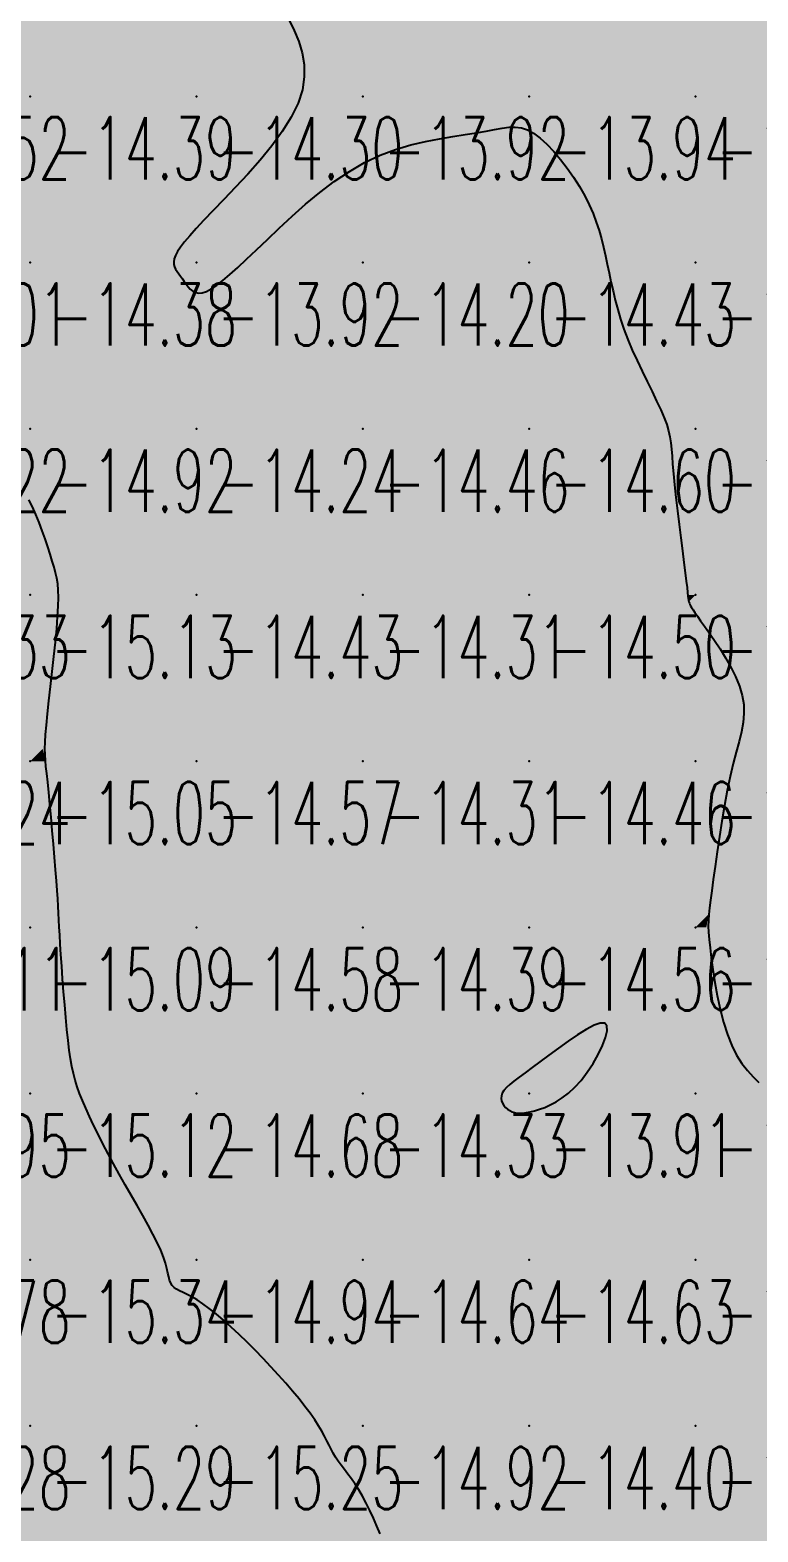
# Model space of a CAD drawing. Header units: millimetres. Extents: x 88261 to 90953, y 390274 to 392322.
# Drawn here: x 89810.2 to 89854, y 390680.9 to 390771.2 of the extents above; entities that cross this region are included whole.
import ezdxf
from ezdxf.enums import TextEntityAlignment as Align

# ---------------------------------------------------------------- set-up
doc = ezdxf.new("R2010")
doc.units = ezdxf.units.MM
doc.header["$LTSCALE"] = 25
for name, color, linetype in [('CN_03_00', 7, 'Continuous'), ('CN_04_00', 242, 'Continuous'), ('COTEAlt', 7, 'Continuous'), ('TN_COLORIAGE', 7, 'Continuous')]:
    doc.layers.add(name, color=color, linetype=linetype)
doc.styles.add('Simplex 1.0', font='Simplex.shx', dxfattribs={"width": 0.99, "height": 2.5})
doc.styles.get("Standard").update_dxf_attribs({"font": 'times.ttf'})

# ---------------------------------------------------------------- blocks, each defined once
blk = doc.blocks.new('COTE')
at = {"color": 0}
blk.add_point((0, 0), dxfattribs=at)
at = {"layer": 'COTEAlt'}
blk.add_attdef('ALT', text='', height=3.75, dxfattribs=at).set_placement((1.25, -1.25), align=Align.TOP_LEFT)

msp = doc.modelspace()

# ---------------------------------------------------------------- linework, layer by layer
at = {"layer": 'CN_03_00', "elevation": -14, "flags": 128}
msp.add_lwpolyline([(89825.8, 390771.854), (89826.127, 390771.208), (89826.402, 390770.544), (89826.605, 390769.858), (89826.72, 390769.147), (89826.729, 390768.408), (89826.613, 390767.638), (89826.355, 390766.832), (89825.944, 390765.992), (89825.405, 390765.129), (89824.769, 390764.26), (89824.069, 390763.4), (89823.335, 390762.564), (89822.6, 390761.769), (89821.895, 390761.031), (89821.252, 390760.364), (89820.698, 390759.782), (89820.231, 390759.279), (89819.845, 390758.847), (89819.534, 390758.479), (89819.292, 390758.165), (89819.113, 390757.897), (89818.989, 390757.667), (89818.914, 390757.466), (89818.883, 390757.288), (89818.89, 390757.126), (89818.928, 390756.977), (89818.992, 390756.836), (89819.077, 390756.699), (89819.177, 390756.561), (89819.286, 390756.418), (89819.398, 390756.267), (89819.51, 390756.103), (89819.624, 390755.936), (89819.744, 390755.776), (89819.876, 390755.631), (89820.022, 390755.513), (89820.188, 390755.431), (89820.378, 390755.395), (89820.596, 390755.416), (89820.846, 390755.501), (89821.134, 390755.652), (89821.461, 390755.871), (89821.834, 390756.158), (89822.256, 390756.514), (89822.731, 390756.939), (89823.262, 390757.435), (89823.855, 390758), (89824.512, 390758.634), (89825.227, 390759.317), (89825.993, 390760.029), (89826.804, 390760.748), (89827.653, 390761.451), (89828.532, 390762.119), (89829.436, 390762.728), (89830.356, 390763.258), (89831.286, 390763.693), (89832.213, 390764.041), (89833.127, 390764.315), (89834.015, 390764.528), (89834.865, 390764.693), (89835.666, 390764.825), (89836.405, 390764.936), (89837.071, 390765.041), (89837.656, 390765.147), (89838.169, 390765.247), (89838.623, 390765.329), (89839.034, 390765.379), (89839.414, 390765.386), (89839.778, 390765.337), (89840.138, 390765.219), (89840.509, 390765.019), (89840.901, 390764.731), (89841.308, 390764.362), (89841.722, 390763.928), (89842.134, 390763.442), (89842.535, 390762.918), (89842.916, 390762.369), (89843.269, 390761.81), (89843.584, 390761.255), (89843.856, 390760.715), (89844.087, 390760.188), (89844.284, 390759.673), (89844.451, 390759.164), (89844.595, 390758.66), (89844.722, 390758.156), (89844.836, 390757.649), (89844.945, 390757.136), (89845.054, 390756.614), (89845.166, 390756.081), (89845.287, 390755.537), (89845.422, 390754.98), (89845.574, 390754.409), (89845.747, 390753.825), (89845.948, 390753.224), (89846.179, 390752.608), (89846.443, 390751.976), (89846.732, 390751.337), (89847.033, 390750.7), (89847.338, 390750.076), (89847.634, 390749.474), (89847.911, 390748.906), (89848.157, 390748.379), (89848.362, 390747.905), (89848.517, 390747.488), (89848.63, 390747.113), (89848.709, 390746.757), (89848.763, 390746.4), (89848.802, 390746.02), (89848.834, 390745.597), (89848.87, 390745.108), (89848.917, 390744.533), (89848.983, 390743.86), (89849.066, 390743.107), (89849.16, 390742.305), (89849.261, 390741.483), (89849.363, 390740.669), (89849.462, 390739.893), (89849.553, 390739.184), (89849.63, 390738.571), (89849.691, 390738.075), (89849.736, 390737.687), (89849.77, 390737.392), (89849.795, 390737.174), (89849.815, 390737.017), (89849.833, 390736.904), (89849.852, 390736.82), (89849.876, 390736.748), (89849.907, 390736.673), (89849.951, 390736.587), (89850.014, 390736.481), (89850.1, 390736.346), (89850.216, 390736.175), (89850.366, 390735.959), (89850.556, 390735.689), (89850.792, 390735.358), (89851.075, 390734.96), (89851.392, 390734.504), (89851.726, 390734.002), (89852.06, 390733.464), (89852.377, 390732.903), (89852.661, 390732.329), (89852.893, 390731.755), (89853.058, 390731.192), (89853.143, 390730.647), (89853.154, 390730.111), (89853.104, 390729.57), (89853.004, 390729.011), (89852.866, 390728.421), (89852.701, 390727.785), (89852.52, 390727.09), (89852.336, 390726.324), (89852.157, 390725.478), (89851.988, 390724.573), (89851.828, 390723.637), (89851.68, 390722.697), (89851.544, 390721.779), (89851.421, 390720.911), (89851.312, 390720.121), (89851.219, 390719.435), (89851.143, 390718.87), (89851.084, 390718.406), (89851.043, 390718.012), (89851.02, 390717.657), (89851.015, 390717.311), (89851.03, 390716.941), (89851.064, 390716.518), (89851.119, 390716.01), (89851.194, 390715.397), (89851.292, 390714.695), (89851.413, 390713.932), (89851.559, 390713.133), (89851.732, 390712.327), (89851.933, 390711.539), (89852.163, 390710.797), (89852.424, 390710.127), (89852.716, 390709.549), (89853.033, 390709.054), (89853.366, 390708.626), (89853.708, 390708.251), (89854.051, 390707.911)], dxfattribs=at)
msp.add_lwpolyline([(89843.742, 390708.52), (89844.09, 390709.05), (89844.4, 390709.594), (89844.654, 390710.123), (89844.837, 390710.605), (89844.931, 390711.011), (89844.92, 390711.311), (89844.787, 390711.475), (89844.523, 390711.481), (89844.146, 390711.348), (89843.681, 390711.103), (89843.152, 390710.773), (89842.584, 390710.386), (89842.002, 390709.968), (89841.432, 390709.547), (89840.897, 390709.15), (89840.419, 390708.799), (89840, 390708.493), (89839.638, 390708.226), (89839.332, 390707.992), (89839.08, 390707.785), (89838.88, 390707.598), (89838.731, 390707.426), (89838.63, 390707.263), (89838.577, 390707.102), (89838.565, 390706.946), (89838.589, 390706.796), (89838.646, 390706.655), (89838.728, 390706.525), (89838.831, 390706.406), (89838.95, 390706.303), (89839.079, 390706.216), (89839.215, 390706.148), (89839.359, 390706.099), (89839.514, 390706.069), (89839.684, 390706.058), (89839.872, 390706.067), (89840.081, 390706.094), (89840.314, 390706.141), (89840.575, 390706.208), (89840.865, 390706.296), (89841.181, 390706.41), (89841.519, 390706.557), (89841.873, 390706.745), (89842.24, 390706.979), (89842.616, 390707.268), (89842.994, 390707.617), (89843.372, 390708.035), (89843.742, 390708.52)], close=True, dxfattribs=at)
at = {"layer": 'CN_04_00', "elevation": -15, "flags": 128}
msp.add_lwpolyline([(89831.282, 390680.746), (89831.092, 390681.217), (89830.889, 390681.69), (89830.676, 390682.154), (89830.455, 390682.599), (89830.23, 390683.016), (89830.004, 390683.396), (89829.778, 390683.742), (89829.556, 390684.058), (89829.342, 390684.349), (89829.136, 390684.62), (89828.944, 390684.876), (89828.766, 390685.122), (89828.607, 390685.361), (89828.466, 390685.599), (89828.338, 390685.841), (89828.215, 390686.09), (89828.086, 390686.351), (89827.945, 390686.63), (89827.783, 390686.93), (89827.591, 390687.255), (89827.36, 390687.611), (89827.085, 390688), (89826.768, 390688.42), (89826.414, 390688.864), (89826.027, 390689.329), (89825.612, 390689.809), (89825.174, 390690.301), (89824.718, 390690.798), (89824.248, 390691.296), (89823.768, 390691.791), (89823.286, 390692.275), (89822.805, 390692.742), (89822.332, 390693.186), (89821.873, 390693.6), (89821.432, 390693.977), (89821.016, 390694.31), (89820.63, 390694.593), (89820.279, 390694.823), (89819.964, 390695.006), (89819.683, 390695.152), (89819.436, 390695.273), (89819.223, 390695.377), (89819.043, 390695.476), (89818.897, 390695.578), (89818.782, 390695.695), (89818.698, 390695.836), (89818.634, 390696.004), (89818.581, 390696.205), (89818.528, 390696.44), (89818.464, 390696.715), (89818.379, 390697.032), (89818.261, 390697.395), (89818.1, 390697.808), (89817.888, 390698.272), (89817.631, 390698.782), (89817.337, 390699.331), (89817.015, 390699.91), (89816.671, 390700.512), (89816.316, 390701.131), (89815.957, 390701.757), (89815.603, 390702.384), (89815.26, 390703.005), (89814.932, 390703.615), (89814.621, 390704.21), (89814.329, 390704.787), (89814.058, 390705.34), (89813.809, 390705.867), (89813.585, 390706.362), (89813.388, 390706.823), (89813.218, 390707.248), (89813.073, 390707.649), (89812.95, 390708.042), (89812.845, 390708.442), (89812.754, 390708.866), (89812.673, 390709.328), (89812.6, 390709.844), (89812.529, 390710.429), (89812.46, 390711.092), (89812.39, 390711.819), (89812.323, 390712.585), (89812.259, 390713.369), (89812.199, 390714.149), (89812.145, 390714.901), (89812.096, 390715.604), (89812.055, 390716.236), (89812.022, 390716.781), (89811.996, 390717.257), (89811.973, 390717.688), (89811.951, 390718.099), (89811.928, 390718.515), (89811.901, 390718.96), (89811.868, 390719.459), (89811.826, 390720.036), (89811.774, 390720.709), (89811.714, 390721.456), (89811.647, 390722.252), (89811.576, 390723.067), (89811.503, 390723.876), (89811.431, 390724.649), (89811.363, 390725.359), (89811.3, 390725.979), (89811.244, 390726.491), (89811.199, 390726.916), (89811.164, 390727.285), (89811.143, 390727.631), (89811.137, 390727.984), (89811.147, 390728.375), (89811.175, 390728.837), (89811.224, 390729.401), (89811.293, 390730.087), (89811.378, 390730.875), (89811.473, 390731.732), (89811.573, 390732.627), (89811.672, 390733.528), (89811.763, 390734.403), (89811.841, 390735.22), (89811.9, 390735.949), (89811.936, 390736.565), (89811.949, 390737.081), (89811.938, 390737.519), (89811.906, 390737.901), (89811.853, 390738.246), (89811.779, 390738.577), (89811.687, 390738.916), (89811.576, 390739.282), (89811.448, 390739.693), (89811.304, 390740.142), (89811.145, 390740.617), (89810.972, 390741.105), (89810.786, 390741.596), (89810.59, 390742.078), (89810.383, 390742.537), (89810.168, 390742.963)], dxfattribs=at)
at = {"layer": 'TN_COLORIAGE', "color": 231}
for points in [[(89800.249, 390767.239, -14), (89810.234, 390777.224, -14), (89810.249, 390767.239, -14), (89810.249, 390777.22, -14)], [(89810.249, 390767.239, -14.057), (89820.249, 390767.239, -14.057), (89820.249, 390777.239, -14.057)], [(89810.249, 390767.239, -14), (89810.249, 390777.22, -14), (89820.249, 390777.239, -14), (89810.383, 390777.239, -14)], [(89820.249, 390767.239, -14), (89825.618, 390772.609, -14), (89820.249, 390777.239, -14), (89822.088, 390777.239, -14)], [(89825.618, 390772.609, -14.296), (89828.065, 390767.239, -14.296), (89820.249, 390767.239, -14.296)], [(89800.249, 390757.387, -14.393), (89800.366, 390757.357, -14.393), (89800.249, 390767.239, -14.393), (89810.249, 390767.239, -14.393)], [(89800.366, 390757.357, -14.378), (89800.364, 390757.239, -14.378), (89810.249, 390767.239, -14.378), (89810.249, 390757.239, -14.378)], [(89810.249, 390757.239, -14), (89818.454, 390757.239, -14), (89820.249, 390767.239, -14), (89820.249, 390759.427, -14)], [(89810.249, 390767.239, -14.296), (89810.249, 390757.239, -14.296), (89820.249, 390767.239, -14.296)], [(89820.249, 390759.427, -14.296), (89828.065, 390767.239, -14.296), (89820.249, 390767.239, -14.296)], [(89840.249, 390757.239, -14), (89840.249, 390766.019, -14), (89830.249, 390757.239, -14), (89837.982, 390764.973, -14)], [(89844.077, 390761.068, -14.425), (89840.249, 390766.019, -14.425), (89840.249, 390757.239, -14.425)], [(89823.159, 390757.239, -14.202), (89830.249, 390764.334, -14.202), (89830.249, 390757.239, -14.202)], [(89830.249, 390764.334, -14.202), (89837.982, 390764.973, -14.202), (89830.249, 390757.239, -14.202)], [(89844.077, 390761.068, -14.425), (89844.948, 390757.239, -14.425), (89840.249, 390757.239, -14.425)], [(89800.364, 390757.239, -14.378), (89802.823, 390749.814, -14.378), (89810.249, 390757.239, -14.378)], [(89807.487, 390747.239, -14.378), (89802.823, 390749.814, -14.378), (89810.249, 390747.239, -14.378), (89810.249, 390757.239, -14.378)], [(89810.249, 390747.239, -14), (89819.422, 390756.412, -14), (89810.249, 390757.239, -14), (89818.454, 390757.239, -14)], [(89820.249, 390747.239, -14.202), (89830.249, 390747.239, -14.202), (89830.249, 390757.239, -14.202)], [(89820.249, 390747.239, -14), (89820.249, 390754.711, -14), (89830.249, 390757.239, -14), (89823.159, 390757.239, -14)], [(89830.249, 390747.239, -14.425), (89840.249, 390747.239, -14.425), (89840.249, 390757.239, -14.425)], [(89830.249, 390757.239, -14.425), (89830.249, 390747.239, -14.425), (89840.249, 390757.239, -14.425)], [(89840.249, 390747.239, -14), (89845.801, 390752.792, -14), (89840.249, 390757.239, -14), (89844.948, 390757.239, -14)], [(89810.249, 390747.239, -14), (89819.422, 390756.412, -14), (89820.249, 390747.239, -14), (89820.249, 390754.711, -14)], [(89845.801, 390752.792, -14.599), (89848.92, 390747.239, -14.599), (89840.249, 390747.239, -14.599)], [(89807.487, 390747.239, -14.918), (89808.25, 390745.24, -14.918), (89810.249, 390747.239, -14.918)], [(89810.249, 390743.447, -14.918), (89808.25, 390745.24, -14.918), (89810.249, 390747.239, -14.918)], [(89810.249, 390743.447, -14.244), (89811.761, 390738.752, -14.244), (89810.249, 390747.239, -14.244), (89820.249, 390747.239, -14.244)], [(89812.162, 390737.239, -14.244), (89811.761, 390738.752, -14.244), (89820.249, 390737.239, -14.244), (89820.249, 390747.239, -14.244)], [(89820.249, 390737.239, -14.456), (89830.249, 390737.239, -14.456), (89830.249, 390747.239, -14.456)], [(89820.249, 390747.239, -14.456), (89820.249, 390737.239, -14.456), (89830.249, 390747.239, -14.456)], [(89830.249, 390737.239, -14.599), (89840.249, 390737.239, -14.599), (89840.249, 390747.239, -14.599)], [(89830.249, 390747.239, -14.599), (89830.249, 390737.239, -14.599), (89840.249, 390747.239, -14.599)], [(89840.249, 390747.239, -14), (89848.92, 390747.239, -14), (89840.249, 390737.239, -14), (89848.69, 390745.68, -14)], [(89848.69, 390745.68, -14.497), (89849.824, 390737.239, -14.497), (89840.249, 390737.239, -14.497)], [(89811.216, 390727.239, -14.431), (89810.991, 390727.982, -14.431), (89820.249, 390727.239, -14.431), (89820.249, 390737.239, -14.431)], [(89810.991, 390727.982, -14.431), (89812.162, 390737.239, -14.431), (89820.249, 390737.239, -14.431)], [(89820.249, 390727.239, -14.31), (89830.249, 390727.239, -14.31), (89830.249, 390737.239, -14.31)], [(89820.249, 390737.239, -14.31), (89820.249, 390727.239, -14.31), (89830.249, 390737.239, -14.31)], [(89830.249, 390727.239, -14.497), (89840.249, 390727.239, -14.497), (89840.249, 390737.239, -14.497)], [(89830.249, 390737.239, -14.497), (89830.249, 390727.239, -14.497), (89840.249, 390737.239, -14.497)], [(89840.249, 390737.239, -14), (89849.824, 390737.239, -14), (89840.249, 390727.239, -14), (89849.796, 390736.786, -14)], [(89840.249, 390727.239, -14), (89849.796, 390736.786, -14), (89850.249, 390727.239, -14), (89850.249, 390736.102, -14)], [(89853.961, 390730.952, -14.172), (89850.249, 390736.102, -14.172), (89850.249, 390727.239, -14.172)], [(89852.253, 390727.239, -14.172), (89853.961, 390730.952, -14.172), (89850.249, 390727.239, -14.172)], [(89811.216, 390727.239, -14.574), (89811.944, 390718.935, -14.574), (89820.249, 390727.239, -14.574)], [(89811.964, 390717.239, -14.574), (89811.944, 390718.935, -14.574), (89820.249, 390717.239, -14.574), (89820.249, 390727.239, -14.574)], [(89820.249, 390717.239, -14.308), (89830.249, 390717.239, -14.308), (89830.249, 390727.239, -14.308)], [(89820.249, 390727.239, -14.308), (89820.249, 390717.239, -14.308), (89830.249, 390727.239, -14.308)], [(89830.249, 390717.239, -14.465), (89840.249, 390717.239, -14.465), (89840.249, 390727.239, -14.465)], [(89830.249, 390727.239, -14.465), (89830.249, 390717.239, -14.465), (89840.249, 390727.239, -14.465)], [(89840.249, 390717.239, -14.172), (89850.249, 390717.239, -14.172), (89850.249, 390727.239, -14.172)], [(89840.249, 390727.239, -14.172), (89840.249, 390717.239, -14.172), (89850.249, 390727.239, -14.172)], [(89850.249, 390727.239, -14), (89852.253, 390727.239, -14), (89850.249, 390717.239, -14), (89851.042, 390718.032, -14)], [(89811.964, 390717.239, -14.579), (89812.533, 390709.523, -14.579), (89820.249, 390717.239, -14.579)], [(89813.082, 390707.239, -14.579), (89812.533, 390709.523, -14.579), (89820.249, 390707.239, -14.579), (89820.249, 390717.239, -14.579)], [(89820.249, 390707.239, -14.389), (89830.249, 390707.239, -14.389), (89830.249, 390717.239, -14.389)], [(89820.249, 390717.239, -14.389), (89820.249, 390707.239, -14.389), (89830.249, 390717.239, -14.389)], [(89840.249, 390717.239, -14), (89840.249, 390708.603, -14), (89830.249, 390707.239, -14), (89838.127, 390707.239, -14)], [(89830.249, 390717.239, -14.565), (89830.249, 390707.239, -14.565), (89840.249, 390717.239, -14.565)], [(89840.249, 390717.239, -14), (89840.249, 390708.603, -14), (89850.249, 390717.239, -14), (89846.261, 390713.251, -14)], [(89850.249, 390707.239, -14), (89843.431, 390707.239, -14), (89850.249, 390717.239, -14), (89846.261, 390713.251, -14)], [(89850.898, 390717.239, -14.059), (89851.042, 390718.032, -14.059), (89850.249, 390717.239, -14.059)], [(89850.249, 390707.239, -14), (89852.08, 390709.07, -14), (89850.249, 390717.239, -14), (89850.898, 390717.239, -14)], [(89852.08, 390709.07, -14.191), (89855.329, 390707.239, -14.191), (89850.249, 390707.239, -14.191)], [(89813.082, 390707.239, -14.685), (89815.466, 390702.456, -14.685), (89820.249, 390707.239, -14.685)], [(89818.672, 390697.239, -14.685), (89815.466, 390702.456, -14.685), (89820.249, 390697.239, -14.685), (89820.249, 390707.239, -14.685)], [(89820.249, 390697.239, -14.331), (89830.249, 390697.239, -14.331), (89830.249, 390707.239, -14.331)], [(89820.249, 390707.239, -14.331), (89820.249, 390697.239, -14.331), (89830.249, 390707.239, -14.331)], [(89830.249, 390697.239, -14), (89839.024, 390706.015, -14), (89830.249, 390707.239, -14), (89838.127, 390707.239, -14)], [(89840.249, 390697.239, -14.191), (89850.249, 390697.239, -14.191), (89850.249, 390707.239, -14.191)], [(89840.249, 390697.239, -14), (89840.249, 390705.999, -14), (89850.249, 390707.239, -14), (89843.431, 390707.239, -14)], [(89850.249, 390697.239, -14), (89856.67, 390703.661, -14), (89850.249, 390707.239, -14), (89855.329, 390707.239, -14)], [(89830.249, 390697.239, -14), (89839.024, 390706.015, -14), (89840.249, 390697.239, -14), (89840.249, 390705.999, -14)], [(89850.249, 390697.239, -14), (89856.67, 390703.661, -14), (89860.249, 390697.239, -14), (89860.249, 390703.158, -14)], [(89820.249, 390695.198, -14.936), (89818.443, 390695.433, -14.936), (89820.249, 390697.239, -14.936)], [(89818.443, 390695.433, -14.936), (89818.672, 390697.239, -14.936), (89820.249, 390697.239, -14.936)], [(89820.249, 390695.198, -14.639), (89824.345, 390691.335, -14.639), (89820.249, 390697.239, -14.639), (89830.249, 390697.239, -14.639)], [(89827.859, 390687.239, -14.639), (89824.345, 390691.335, -14.639), (89830.249, 390687.239, -14.639), (89830.249, 390697.239, -14.639)], [(89830.249, 390687.239, -14.629), (89840.249, 390687.239, -14.629), (89840.249, 390697.239, -14.629)], [(89830.249, 390697.239, -14.629), (89830.249, 390687.239, -14.629), (89840.249, 390697.239, -14.629)], [(89840.249, 390687.239, -14.332), (89850.249, 390687.239, -14.332), (89850.249, 390697.239, -14.332)], [(89840.249, 390697.239, -14.332), (89840.249, 390687.239, -14.332), (89850.249, 390697.239, -14.332)], [(89850.249, 390687.239, -14.268), (89860.249, 390687.239, -14.268), (89860.249, 390697.239, -14.268)], [(89850.249, 390697.239, -14.268), (89850.249, 390687.239, -14.268), (89860.249, 390697.239, -14.268)], [(89827.859, 390687.239, -14.921), (89828.383, 390685.374, -14.921), (89830.249, 390687.239, -14.921)], [(89830.249, 390683.432, -14.921), (89828.383, 390685.374, -14.921), (89830.249, 390687.239, -14.921)], [(89830.249, 390683.432, -14.398), (89832.004, 390678.995, -14.398), (89830.249, 390687.239, -14.398), (89840.249, 390687.239, -14.398)], [(89832.211, 390677.239, -14.398), (89832.004, 390678.995, -14.398), (89840.249, 390677.239, -14.398), (89840.249, 390687.239, -14.398)], [(89840.249, 390677.239, -14.796), (89850.249, 390677.239, -14.796), (89850.249, 390687.239, -14.796)], [(89840.249, 390687.239, -14.796), (89840.249, 390677.239, -14.796), (89850.249, 390687.239, -14.796)], [(89850.249, 390677.239, -14.754), (89860.249, 390677.239, -14.754), (89860.249, 390687.239, -14.754)], [(89850.249, 390687.239, -14.754), (89850.249, 390677.239, -14.754), (89860.249, 390687.239, -14.754)]]:
    msp.add_solid(points, dxfattribs=at)
at = {"layer": 'TN_COLORIAGE', "color": 221}
for points in [[(89828.065, 390767.239, -13.745), (89825.618, 390772.609, -13.745), (89830.249, 390767.239, -13.745), (89830.249, 390777.239, -13.745)], [(89830.249, 390767.239, -13.988), (89840.249, 390767.239, -13.988), (89840.249, 390777.239, -13.988)], [(89830.249, 390777.239, -13.988), (89830.249, 390767.239, -13.988), (89840.249, 390777.239, -13.988)], [(89840.249, 390767.239, -13.608), (89850.249, 390767.239, -13.608), (89850.249, 390777.239, -13.608)], [(89840.249, 390777.239, -13.608), (89840.249, 390767.239, -13.608), (89850.249, 390777.239, -13.608)], [(89850.249, 390767.239, -13.01), (89860.249, 390767.239, -13.01), (89860.249, 390777.239, -13.01)], [(89850.249, 390777.239, -13.01), (89850.249, 390767.239, -13.01), (89860.249, 390777.239, -13.01)], [(89830.249, 390764.334, -13.917), (89823.159, 390757.239, -13.917), (89830.249, 390767.239, -13.917), (89820.249, 390757.239, -13.917)], [(89828.065, 390767.239, -13.917), (89820.249, 390759.427, -13.917), (89830.249, 390767.239, -13.917), (89820.249, 390757.239, -13.917)], [(89837.982, 390764.973, -13.917), (89830.249, 390764.334, -13.917), (89840.249, 390767.239, -13.917), (89830.249, 390767.239, -13.917)], [(89837.982, 390764.973, -13.941), (89840.249, 390766.019, -13.941), (89840.249, 390767.239, -13.941)], [(89840.249, 390766.019, -13.315), (89844.077, 390761.068, -13.315), (89840.249, 390767.239, -13.315), (89850.249, 390767.239, -13.315)], [(89844.948, 390757.239, -13.315), (89844.077, 390761.068, -13.315), (89850.249, 390757.239, -13.315), (89850.249, 390767.239, -13.315)], [(89850.249, 390757.239, -13.163), (89860.249, 390757.239, -13.163), (89860.249, 390767.239, -13.163)], [(89850.249, 390767.239, -13.163), (89850.249, 390757.239, -13.163), (89860.249, 390767.239, -13.163)], [(89820.249, 390759.427, -13.917), (89818.454, 390757.239, -13.917), (89820.249, 390757.239, -13.917)], [(89818.454, 390757.239, -13.917), (89819.422, 390756.412, -13.917), (89820.249, 390757.239, -13.917)], [(89820.249, 390754.711, -13.917), (89819.422, 390756.412, -13.917), (89820.249, 390757.239, -13.917)], [(89823.159, 390757.239, -13.917), (89820.249, 390754.711, -13.917), (89820.249, 390757.239, -13.917)], [(89844.948, 390757.239, -13.521), (89845.801, 390752.792, -13.521), (89850.249, 390757.239, -13.521)], [(89848.92, 390747.239, -13.521), (89845.801, 390752.792, -13.521), (89850.249, 390747.239, -13.521), (89850.249, 390757.239, -13.521)], [(89850.249, 390747.239, -13.29), (89860.249, 390747.239, -13.29), (89860.249, 390757.239, -13.29)], [(89850.249, 390757.239, -13.29), (89850.249, 390747.239, -13.29), (89860.249, 390757.239, -13.29)], [(89849.824, 390737.239, -13.908), (89848.69, 390745.68, -13.908), (89850.249, 390737.239, -13.908), (89850.249, 390747.239, -13.908)], [(89848.69, 390745.68, -13.908), (89848.92, 390747.239, -13.908), (89850.249, 390747.239, -13.908)], [(89850.249, 390737.239, -13.608), (89860.249, 390737.239, -13.608), (89860.249, 390747.239, -13.608)], [(89850.249, 390747.239, -13.608), (89850.249, 390737.239, -13.608), (89860.249, 390747.239, -13.608)], [(89850.249, 390736.102, -13.978), (89849.796, 390736.786, -13.978), (89850.249, 390737.239, -13.978)], [(89849.796, 390736.786, -13.978), (89849.824, 390737.239, -13.978), (89850.249, 390737.239, -13.978)], [(89850.249, 390736.102, -13.709), (89853.961, 390730.952, -13.709), (89850.249, 390737.239, -13.709), (89860.249, 390737.239, -13.709)], [(89853.961, 390730.952, -13.314), (89852.253, 390727.239, -13.314), (89860.249, 390737.239, -13.314), (89860.249, 390727.239, -13.314)], [(89851.042, 390718.032, -13.148), (89850.898, 390717.239, -13.148), (89860.249, 390727.239, -13.148), (89860.249, 390717.239, -13.148)], [(89851.042, 390718.032, -13.314), (89852.253, 390727.239, -13.314), (89860.249, 390727.239, -13.314)], [(89850.898, 390717.239, -13.148), (89852.08, 390709.07, -13.148), (89860.249, 390717.239, -13.148)], [(89855.329, 390707.239, -13.148), (89852.08, 390709.07, -13.148), (89860.249, 390707.239, -13.148), (89860.249, 390717.239, -13.148)], [(89846.261, 390713.251, -13.911), (89843.431, 390707.239, -13.911), (89840.249, 390707.239, -13.911)], [(89846.261, 390713.251, -13.911), (89840.249, 390708.603, -13.911), (89840.249, 390707.239, -13.911)], [(89838.127, 390707.239, -13.911), (89840.249, 390708.603, -13.911), (89840.249, 390707.239, -13.911)], [(89838.127, 390707.239, -13.911), (89839.024, 390706.015, -13.911), (89840.249, 390707.239, -13.911)], [(89840.249, 390705.999, -13.911), (89839.024, 390706.015, -13.911), (89840.249, 390707.239, -13.911)], [(89843.431, 390707.239, -13.911), (89840.249, 390705.999, -13.911), (89840.249, 390707.239, -13.911)]]:
    msp.add_solid(points, dxfattribs=at)
at = {"layer": 'TN_COLORIAGE', "color": 241}
for points in [[(89800.249, 390737.239, -15), (89808.25, 390745.24, -15), (89810.249, 390737.239, -15), (89810.249, 390743.447, -15)], [(89811.761, 390738.752, -15.135), (89810.249, 390743.447, -15.135), (89810.249, 390737.239, -15.135)], [(89811.761, 390738.752, -15.135), (89812.162, 390737.239, -15.135), (89810.249, 390737.239, -15.135)], [(89800.249, 390727.239, -15.135), (89810.249, 390727.239, -15.135), (89810.249, 390737.239, -15.135)], [(89800.249, 390737.239, -15.135), (89800.249, 390727.239, -15.135), (89810.249, 390737.239, -15.135)], [(89810.249, 390737.239, -15), (89812.162, 390737.239, -15), (89810.249, 390727.239, -15), (89810.991, 390727.982, -15)], [(89800.249, 390717.239, -15.046), (89810.249, 390717.239, -15.046), (89810.249, 390727.239, -15.046)], [(89800.249, 390727.239, -15.046), (89800.249, 390717.239, -15.046), (89810.249, 390727.239, -15.046)], [(89810.991, 390727.982, -15.046), (89811.216, 390727.239, -15.046), (89810.249, 390727.239, -15.046)], [(89810.249, 390717.239, -15), (89811.944, 390718.935, -15), (89810.249, 390727.239, -15), (89811.216, 390727.239, -15)], [(89811.944, 390718.935, -15.087), (89811.964, 390717.239, -15.087), (89810.249, 390717.239, -15.087)], [(89800.249, 390717.239, -15), (89800.249, 390710.507, -15), (89810.249, 390717.239, -15), (89803.974, 390710.965, -15)], [(89810.249, 390707.239, -15), (89803.183, 390707.239, -15), (89810.249, 390717.239, -15), (89803.974, 390710.965, -15)], [(89810.249, 390707.239, -15), (89812.533, 390709.523, -15), (89810.249, 390717.239, -15), (89811.964, 390717.239, -15)], [(89812.533, 390709.523, -15.125), (89813.082, 390707.239, -15.125), (89810.249, 390707.239, -15.125)], [(89806.615, 390703.605, -15.125), (89803.183, 390707.239, -15.125), (89810.249, 390707.239, -15.125)], [(89810.249, 390697.239, -15), (89804.132, 390697.239, -15), (89810.249, 390707.239, -15), (89806.615, 390703.605, -15)], [(89810.249, 390697.239, -15), (89815.466, 390702.456, -15), (89810.249, 390707.239, -15), (89813.082, 390707.239, -15)], [(89815.466, 390702.456, -15.344), (89818.672, 390697.239, -15.344), (89810.249, 390697.239, -15.344)], [(89800.249, 390687.239, -15.344), (89810.249, 390687.239, -15.344), (89810.249, 390697.239, -15.344)], [(89810.249, 390697.239, -15), (89804.132, 390697.239, -15), (89800.249, 390687.239, -15), (89800.249, 390692.856, -15)], [(89810.249, 390697.239, -15), (89818.672, 390697.239, -15), (89810.249, 390687.239, -15), (89818.443, 390695.433, -15)], [(89810.249, 390687.239, -15), (89818.443, 390695.433, -15), (89820.249, 390687.239, -15), (89820.249, 390695.198, -15)], [(89824.345, 390691.335, -15.251), (89820.249, 390695.198, -15.251), (89820.249, 390687.239, -15.251)], [(89824.345, 390691.335, -15.251), (89827.859, 390687.239, -15.251), (89820.249, 390687.239, -15.251)], [(89800.249, 390677.239, -15.292), (89810.249, 390677.239, -15.292), (89810.249, 390687.239, -15.292)], [(89800.249, 390687.239, -15.292), (89800.249, 390677.239, -15.292), (89810.249, 390687.239, -15.292)], [(89810.249, 390677.239, -15.251), (89820.249, 390677.239, -15.251), (89820.249, 390687.239, -15.251)], [(89810.249, 390687.239, -15.251), (89810.249, 390677.239, -15.251), (89820.249, 390687.239, -15.251)], [(89820.249, 390677.239, -15), (89828.383, 390685.374, -15), (89820.249, 390687.239, -15), (89827.859, 390687.239, -15)], [(89820.249, 390677.239, -15), (89828.383, 390685.374, -15), (89830.249, 390677.239, -15), (89830.249, 390683.432, -15)], [(89832.004, 390678.995, -15.128), (89830.249, 390683.432, -15.128), (89830.249, 390677.239, -15.128)]]:
    msp.add_solid(points, dxfattribs=at)

# ---------------------------------------------------------------- block references
at = {"layer": 'COTEAlt'}
ref = msp.add_blockref('COTE', (89800.249, 390767.239), dxfattribs=at)
ref.add_attrib('ALT', '-14.52', dxfattribs={"height": 3.75, "style": 'Simplex 1.0', "width": 0.6}).set_placement((89801.499, 390765.989), align=Align.TOP_LEFT)
ref = msp.add_blockref('COTE', (89810.249, 390767.239), dxfattribs=at)
ref.add_attrib('ALT', '-14.39', dxfattribs={"height": 3.75, "style": 'Simplex 1.0', "width": 0.6}).set_placement((89811.499, 390765.989), align=Align.TOP_LEFT)
ref = msp.add_blockref('COTE', (89820.249, 390767.239), dxfattribs=at)
ref.add_attrib('ALT', '-14.30', dxfattribs={"height": 3.75, "style": 'Simplex 1.0', "width": 0.6}).set_placement((89821.499, 390765.989), align=Align.TOP_LEFT)
ref = msp.add_blockref('COTE', (89830.249, 390767.239), dxfattribs=at)
ref.add_attrib('ALT', '-13.92', dxfattribs={"height": 3.75, "style": 'Simplex 1.0', "width": 0.6}).set_placement((89831.499, 390765.989), align=Align.TOP_LEFT)
ref = msp.add_blockref('COTE', (89840.249, 390767.239), dxfattribs=at)
ref.add_attrib('ALT', '-13.94', dxfattribs={"height": 3.75, "style": 'Simplex 1.0', "width": 0.6}).set_placement((89841.499, 390765.989), align=Align.TOP_LEFT)
ref = msp.add_blockref('COTE', (89850.249, 390767.239), dxfattribs=at)
ref.add_attrib('ALT', '-13.31', dxfattribs={"height": 3.75, "style": 'Simplex 1.0', "width": 0.6}).set_placement((89851.499, 390765.989), align=Align.TOP_LEFT)
ref = msp.add_blockref('COTE', (89800.249, 390757.239), dxfattribs=at)
ref.add_attrib('ALT', '-15.01', dxfattribs={"height": 3.75, "style": 'Simplex 1.0', "width": 0.6}).set_placement((89801.499, 390755.989), align=Align.TOP_LEFT)
ref = msp.add_blockref('COTE', (89810.249, 390757.239), dxfattribs=at)
ref.add_attrib('ALT', '-14.38', dxfattribs={"height": 3.75, "style": 'Simplex 1.0', "width": 0.6}).set_placement((89811.499, 390755.989), align=Align.TOP_LEFT)
ref = msp.add_blockref('COTE', (89820.249, 390757.239), dxfattribs=at)
ref.add_attrib('ALT', '-13.92', dxfattribs={"height": 3.75, "style": 'Simplex 1.0', "width": 0.6}).set_placement((89821.499, 390755.989), align=Align.TOP_LEFT)
ref = msp.add_blockref('COTE', (89830.249, 390757.239), dxfattribs=at)
ref.add_attrib('ALT', '-14.20', dxfattribs={"height": 3.75, "style": 'Simplex 1.0', "width": 0.6}).set_placement((89831.499, 390755.989), align=Align.TOP_LEFT)
ref = msp.add_blockref('COTE', (89840.249, 390757.239), dxfattribs=at)
ref.add_attrib('ALT', '-14.43', dxfattribs={"height": 3.75, "style": 'Simplex 1.0', "width": 0.6}).set_placement((89841.499, 390755.989), align=Align.TOP_LEFT)
ref = msp.add_blockref('COTE', (89850.249, 390757.239), dxfattribs=at)
ref.add_attrib('ALT', '-13.52', dxfattribs={"height": 3.75, "style": 'Simplex 1.0', "width": 0.6}).set_placement((89851.499, 390755.989), align=Align.TOP_LEFT)
ref = msp.add_blockref('COTE', (89800.249, 390747.239), dxfattribs=at)
ref.add_attrib('ALT', '-15.22', dxfattribs={"height": 3.75, "style": 'Simplex 1.0', "width": 0.6}).set_placement((89801.499, 390745.989), align=Align.TOP_LEFT)
ref = msp.add_blockref('COTE', (89810.249, 390747.239), dxfattribs=at)
ref.add_attrib('ALT', '-14.92', dxfattribs={"height": 3.75, "style": 'Simplex 1.0', "width": 0.6}).set_placement((89811.499, 390745.989), align=Align.TOP_LEFT)
ref = msp.add_blockref('COTE', (89820.249, 390747.239), dxfattribs=at)
ref.add_attrib('ALT', '-14.24', dxfattribs={"height": 3.75, "style": 'Simplex 1.0', "width": 0.6}).set_placement((89821.499, 390745.989), align=Align.TOP_LEFT)
ref = msp.add_blockref('COTE', (89830.249, 390747.239), dxfattribs=at)
ref.add_attrib('ALT', '-14.46', dxfattribs={"height": 3.75, "style": 'Simplex 1.0', "width": 0.6}).set_placement((89831.499, 390745.989), align=Align.TOP_LEFT)
ref = msp.add_blockref('COTE', (89840.249, 390747.239), dxfattribs=at)
ref.add_attrib('ALT', '-14.60', dxfattribs={"height": 3.75, "style": 'Simplex 1.0', "width": 0.6}).set_placement((89841.499, 390745.989), align=Align.TOP_LEFT)
ref = msp.add_blockref('COTE', (89850.249, 390747.239), dxfattribs=at)
ref.add_attrib('ALT', '-13.91', dxfattribs={"height": 3.75, "style": 'Simplex 1.0', "width": 0.6}).set_placement((89851.499, 390745.989), align=Align.TOP_LEFT)
ref = msp.add_blockref('COTE', (89800.249, 390737.239), dxfattribs=at)
ref.add_attrib('ALT', '-15.33', dxfattribs={"height": 3.75, "style": 'Simplex 1.0', "width": 0.6}).set_placement((89801.499, 390735.989), align=Align.TOP_LEFT)
ref = msp.add_blockref('COTE', (89810.249, 390737.239), dxfattribs=at)
ref.add_attrib('ALT', '-15.13', dxfattribs={"height": 3.75, "style": 'Simplex 1.0', "width": 0.6}).set_placement((89811.499, 390735.989), align=Align.TOP_LEFT)
ref = msp.add_blockref('COTE', (89820.249, 390737.239), dxfattribs=at)
ref.add_attrib('ALT', '-14.43', dxfattribs={"height": 3.75, "style": 'Simplex 1.0', "width": 0.6}).set_placement((89821.499, 390735.989), align=Align.TOP_LEFT)
ref = msp.add_blockref('COTE', (89830.249, 390737.239), dxfattribs=at)
ref.add_attrib('ALT', '-14.31', dxfattribs={"height": 3.75, "style": 'Simplex 1.0', "width": 0.6}).set_placement((89831.499, 390735.989), align=Align.TOP_LEFT)
ref = msp.add_blockref('COTE', (89840.249, 390737.239), dxfattribs=at)
ref.add_attrib('ALT', '-14.50', dxfattribs={"height": 3.75, "style": 'Simplex 1.0', "width": 0.6}).set_placement((89841.499, 390735.989), align=Align.TOP_LEFT)
ref = msp.add_blockref('COTE', (89850.249, 390737.239), dxfattribs=at)
ref.add_attrib('ALT', '-13.98', dxfattribs={"height": 3.75, "style": 'Simplex 1.0', "width": 0.6}).set_placement((89851.499, 390735.989), align=Align.TOP_LEFT)
ref = msp.add_blockref('COTE', (89800.249, 390727.239), dxfattribs=at)
ref.add_attrib('ALT', '-15.24', dxfattribs={"height": 3.75, "style": 'Simplex 1.0', "width": 0.6}).set_placement((89801.499, 390725.989), align=Align.TOP_LEFT)
ref = msp.add_blockref('COTE', (89810.249, 390727.239), dxfattribs=at)
ref.add_attrib('ALT', '-15.05', dxfattribs={"height": 3.75, "style": 'Simplex 1.0', "width": 0.6}).set_placement((89811.499, 390725.989), align=Align.TOP_LEFT)
ref = msp.add_blockref('COTE', (89820.249, 390727.239), dxfattribs=at)
ref.add_attrib('ALT', '-14.57', dxfattribs={"height": 3.75, "style": 'Simplex 1.0', "width": 0.6}).set_placement((89821.499, 390725.989), align=Align.TOP_LEFT)
ref = msp.add_blockref('COTE', (89830.249, 390727.239), dxfattribs=at)
ref.add_attrib('ALT', '-14.31', dxfattribs={"height": 3.75, "style": 'Simplex 1.0', "width": 0.6}).set_placement((89831.499, 390725.989), align=Align.TOP_LEFT)
ref = msp.add_blockref('COTE', (89840.249, 390727.239), dxfattribs=at)
ref.add_attrib('ALT', '-14.46', dxfattribs={"height": 3.75, "style": 'Simplex 1.0', "width": 0.6}).set_placement((89841.499, 390725.989), align=Align.TOP_LEFT)
ref = msp.add_blockref('COTE', (89850.249, 390727.239), dxfattribs=at)
ref.add_attrib('ALT', '-14.17', dxfattribs={"height": 3.75, "style": 'Simplex 1.0', "width": 0.6}).set_placement((89851.499, 390725.989), align=Align.TOP_LEFT)
ref = msp.add_blockref('COTE', (89800.249, 390717.239), dxfattribs=at)
ref.add_attrib('ALT', '-15.11', dxfattribs={"height": 3.75, "style": 'Simplex 1.0', "width": 0.6}).set_placement((89801.499, 390715.989), align=Align.TOP_LEFT)
ref = msp.add_blockref('COTE', (89810.249, 390717.239), dxfattribs=at)
ref.add_attrib('ALT', '-15.09', dxfattribs={"height": 3.75, "style": 'Simplex 1.0', "width": 0.6}).set_placement((89811.499, 390715.989), align=Align.TOP_LEFT)
ref = msp.add_blockref('COTE', (89820.249, 390717.239), dxfattribs=at)
ref.add_attrib('ALT', '-14.58', dxfattribs={"height": 3.75, "style": 'Simplex 1.0', "width": 0.6}).set_placement((89821.499, 390715.989), align=Align.TOP_LEFT)
ref = msp.add_blockref('COTE', (89830.249, 390717.239), dxfattribs=at)
ref.add_attrib('ALT', '-14.39', dxfattribs={"height": 3.75, "style": 'Simplex 1.0', "width": 0.6}).set_placement((89831.499, 390715.989), align=Align.TOP_LEFT)
ref = msp.add_blockref('COTE', (89840.249, 390717.239), dxfattribs=at)
ref.add_attrib('ALT', '-14.56', dxfattribs={"height": 3.75, "style": 'Simplex 1.0', "width": 0.6}).set_placement((89841.499, 390715.989), align=Align.TOP_LEFT)
ref = msp.add_blockref('COTE', (89850.249, 390717.239), dxfattribs=at)
ref.add_attrib('ALT', '-14.06', dxfattribs={"height": 3.75, "style": 'Simplex 1.0', "width": 0.6}).set_placement((89851.499, 390715.989), align=Align.TOP_LEFT)
ref = msp.add_blockref('COTE', (89800.249, 390707.239), dxfattribs=at)
ref.add_attrib('ALT', '-14.95', dxfattribs={"height": 3.75, "style": 'Simplex 1.0', "width": 0.6}).set_placement((89801.499, 390705.989), align=Align.TOP_LEFT)
ref = msp.add_blockref('COTE', (89810.249, 390707.239), dxfattribs=at)
ref.add_attrib('ALT', '-15.12', dxfattribs={"height": 3.75, "style": 'Simplex 1.0', "width": 0.6}).set_placement((89811.499, 390705.989), align=Align.TOP_LEFT)
ref = msp.add_blockref('COTE', (89820.249, 390707.239), dxfattribs=at)
ref.add_attrib('ALT', '-14.68', dxfattribs={"height": 3.75, "style": 'Simplex 1.0', "width": 0.6}).set_placement((89821.499, 390705.989), align=Align.TOP_LEFT)
ref = msp.add_blockref('COTE', (89830.249, 390707.239), dxfattribs=at)
ref.add_attrib('ALT', '-14.33', dxfattribs={"height": 3.75, "style": 'Simplex 1.0', "width": 0.6}).set_placement((89831.499, 390705.989), align=Align.TOP_LEFT)
ref = msp.add_blockref('COTE', (89840.249, 390707.239), dxfattribs=at)
ref.add_attrib('ALT', '-13.91', dxfattribs={"height": 3.75, "style": 'Simplex 1.0', "width": 0.6}).set_placement((89841.499, 390705.989), align=Align.TOP_LEFT)
ref = msp.add_blockref('COTE', (89850.249, 390707.239), dxfattribs=at)
ref.add_attrib('ALT', '-14.19', dxfattribs={"height": 3.75, "style": 'Simplex 1.0', "width": 0.6}).set_placement((89851.499, 390705.989), align=Align.TOP_LEFT)
ref = msp.add_blockref('COTE', (89800.249, 390697.239), dxfattribs=at)
ref.add_attrib('ALT', '-14.78', dxfattribs={"height": 3.75, "style": 'Simplex 1.0', "width": 0.6}).set_placement((89801.499, 390695.989), align=Align.TOP_LEFT)
ref = msp.add_blockref('COTE', (89810.249, 390697.239), dxfattribs=at)
ref.add_attrib('ALT', '-15.34', dxfattribs={"height": 3.75, "style": 'Simplex 1.0', "width": 0.6}).set_placement((89811.499, 390695.989), align=Align.TOP_LEFT)
ref = msp.add_blockref('COTE', (89820.249, 390697.239), dxfattribs=at)
ref.add_attrib('ALT', '-14.94', dxfattribs={"height": 3.75, "style": 'Simplex 1.0', "width": 0.6}).set_placement((89821.499, 390695.989), align=Align.TOP_LEFT)
ref = msp.add_blockref('COTE', (89830.249, 390697.239), dxfattribs=at)
ref.add_attrib('ALT', '-14.64', dxfattribs={"height": 3.75, "style": 'Simplex 1.0', "width": 0.6}).set_placement((89831.499, 390695.989), align=Align.TOP_LEFT)
ref = msp.add_blockref('COTE', (89840.249, 390697.239), dxfattribs=at)
ref.add_attrib('ALT', '-14.63', dxfattribs={"height": 3.75, "style": 'Simplex 1.0', "width": 0.6}).set_placement((89841.499, 390695.989), align=Align.TOP_LEFT)
ref = msp.add_blockref('COTE', (89850.249, 390697.239), dxfattribs=at)
ref.add_attrib('ALT', '-14.33', dxfattribs={"height": 3.75, "style": 'Simplex 1.0', "width": 0.6}).set_placement((89851.499, 390695.989), align=Align.TOP_LEFT)
ref = msp.add_blockref('COTE', (89800.249, 390687.239), dxfattribs=at)
ref.add_attrib('ALT', '-15.28', dxfattribs={"height": 3.75, "style": 'Simplex 1.0', "width": 0.6}).set_placement((89801.499, 390685.989), align=Align.TOP_LEFT)
ref = msp.add_blockref('COTE', (89810.249, 390687.239), dxfattribs=at)
ref.add_attrib('ALT', '-15.29', dxfattribs={"height": 3.75, "style": 'Simplex 1.0', "width": 0.6}).set_placement((89811.499, 390685.989), align=Align.TOP_LEFT)
ref = msp.add_blockref('COTE', (89820.249, 390687.239), dxfattribs=at)
ref.add_attrib('ALT', '-15.25', dxfattribs={"height": 3.75, "style": 'Simplex 1.0', "width": 0.6}).set_placement((89821.499, 390685.989), align=Align.TOP_LEFT)
ref = msp.add_blockref('COTE', (89830.249, 390687.239), dxfattribs=at)
ref.add_attrib('ALT', '-14.92', dxfattribs={"height": 3.75, "style": 'Simplex 1.0', "width": 0.6}).set_placement((89831.499, 390685.989), align=Align.TOP_LEFT)
ref = msp.add_blockref('COTE', (89840.249, 390687.239), dxfattribs=at)
ref.add_attrib('ALT', '-14.40', dxfattribs={"height": 3.75, "style": 'Simplex 1.0', "width": 0.6}).set_placement((89841.499, 390685.989), align=Align.TOP_LEFT)
ref = msp.add_blockref('COTE', (89850.249, 390687.239), dxfattribs=at)
ref.add_attrib('ALT', '-14.80', dxfattribs={"height": 3.75, "style": 'Simplex 1.0', "width": 0.6}).set_placement((89851.499, 390685.989), align=Align.TOP_LEFT)

doc.saveas('drawing.dxf')
